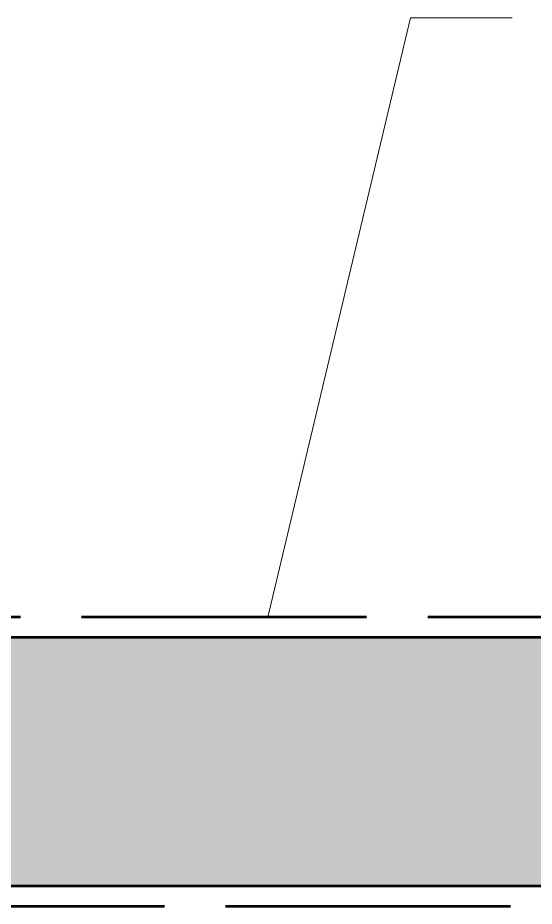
# Model space of a CAD drawing. Header units: millimetres. Extents: x -6059 to 54774, y -4267 to 3014.
# Drawn here: x 14598 to 15492, y -35 to 1502 of the extents above; entities that cross this region are included whole.
import ezdxf

# ---------------------------------------------------------------- set-up
doc = ezdxf.new("R2010")
doc.units = ezdxf.units.MM
doc.linetypes.add('DASH_494_106', pattern=[599.722222, 493.888889, -105.833333])
for name, color, linetype in [('GEOFAB', 5, 'Continuous'), ('LEADERS', 7, 'Continuous'), ('MODULE_ART', 7, 'Continuous'), ('TANK', 7, 'Continuous')]:
    doc.layers.add(name, color=color, linetype=linetype)

# ---------------------------------------------------------------- blocks, each defined once
blk = doc.blocks.new('atlancube_face')
at = {"true_color": 0x000000}
blk.add_solid([(-1.8, -1.8), (1151.8, -1.8), (-1.8, 781.8), (1151.8, 781.8)], dxfattribs=at)

msp = doc.modelspace()

# ---------------------------------------------------------------- linework, layer by layer
at = {"layer": 'GEOFAB', "color": 5, "linetype": 'DASH_494_106', "lineweight": 53}
msp.add_lwpolyline([(-35.3, -35.3), (51785.3, -35.3), (51785.3, 465.3), (-35.3, 465.3)], close=True, dxfattribs=at)
at = {"layer": 'LEADERS', "lineweight": 18}
for p, q in [((15278.1, 1502.4), (15031.1, 465.3)), ((15454.4, 1502.4), (15278.1, 1502.4))]:
    msp.add_line(p, q, dxfattribs=at)
at = {"layer": 'TANK', "lineweight": 53}
msp.add_lwpolyline([(0, 0), (51750, 0), (51750, 430), (0, 430)], close=True, dxfattribs=at)

# ---------------------------------------------------------------- block references
at = {"layer": 'MODULE_ART', "yscale": 0.5512820512820513}
for p in [(13800, 0), (14950, 0)]:
    msp.add_blockref('atlancube_face', p, dxfattribs=at)

doc.saveas('drawing.dxf')
